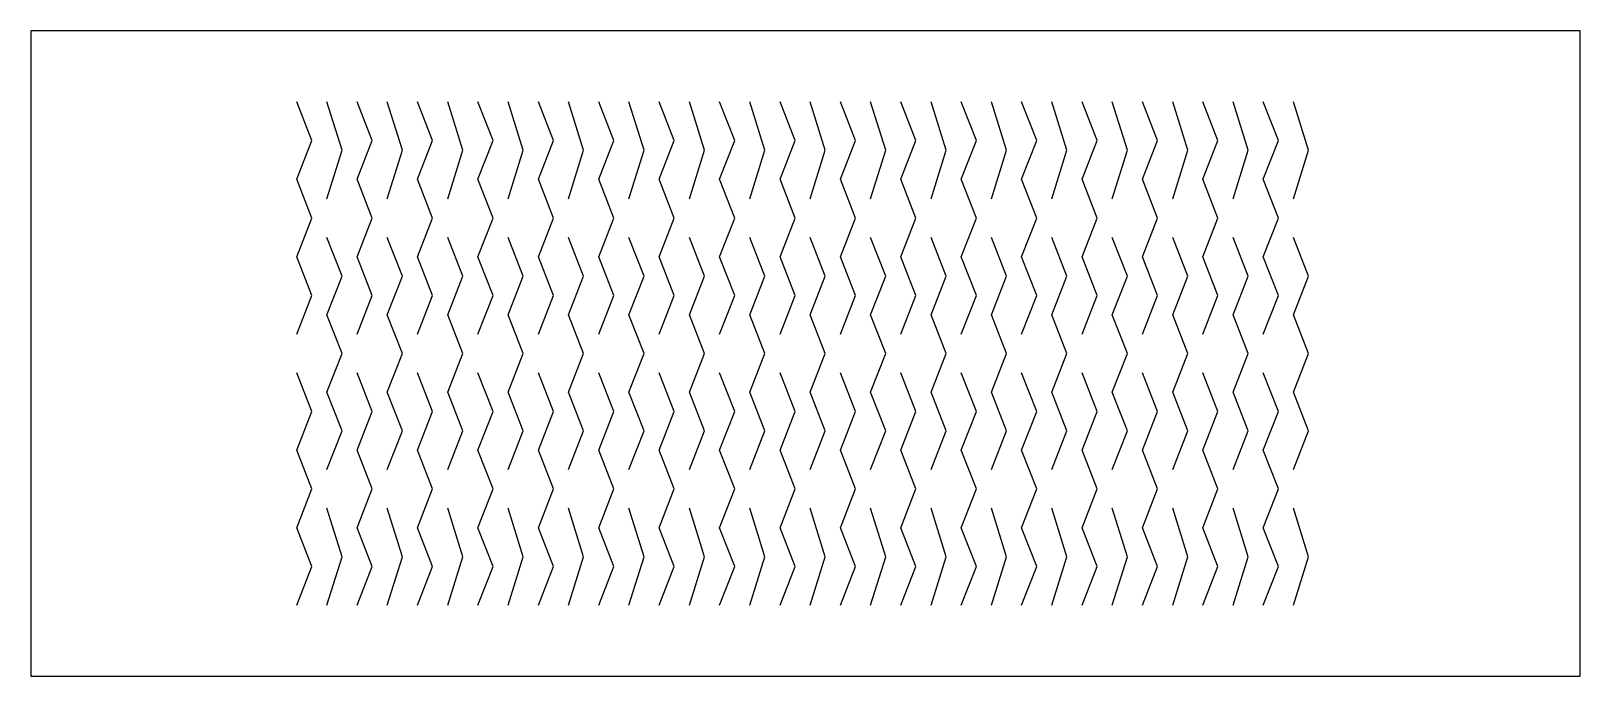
# Model space of a CAD drawing. Header units: millimetres. Extents: x 0 to 120, y 0 to 50.
import ezdxf

# ---------------------------------------------------------------- set-up
doc = ezdxf.new("R2010")
doc.units = ezdxf.units.MM
doc.layers.add('CUT', color=1, linetype='Continuous')

msp = doc.modelspace()

# ---------------------------------------------------------------- linework, layer by layer
at = {"layer": 'CUT'}
msp.add_lwpolyline([(120, 0), (120, 50), (0, 50), (0, 0), (120, 0)], close=True, dxfattribs=at)
for points in [[(20.585, 26.5), (21.755, 29.5), (20.585, 32.5), (21.755, 35.5), (20.585, 38.5), (21.755, 41.5), (20.585, 44.5)], [(22.925, 37), (24.095, 40.75), (22.925, 44.5)], [(25.265, 26.5), (26.435, 29.5), (25.265, 32.5), (26.435, 35.5), (25.265, 38.5), (26.435, 41.5), (25.265, 44.5)], [(27.605, 37), (28.775, 40.75), (27.605, 44.5)], [(29.945, 26.5), (31.115, 29.5), (29.945, 32.5), (31.115, 35.5), (29.945, 38.5), (31.115, 41.5), (29.945, 44.5)], [(32.285, 37), (33.455, 40.75), (32.285, 44.5)], [(34.625, 26.5), (35.795, 29.5), (34.625, 32.5), (35.795, 35.5), (34.625, 38.5), (35.795, 41.5), (34.625, 44.5)], [(36.965, 37), (38.135, 40.75), (36.965, 44.5)], [(39.305, 26.5), (40.475, 29.5), (39.305, 32.5), (40.475, 35.5), (39.305, 38.5), (40.475, 41.5), (39.305, 44.5)], [(41.645, 37), (42.815, 40.75), (41.645, 44.5)], [(43.985, 26.5), (45.155, 29.5), (43.985, 32.5), (45.155, 35.5), (43.985, 38.5), (45.155, 41.5), (43.985, 44.5)], [(46.325, 37), (47.495, 40.75), (46.325, 44.5)], [(48.665, 26.5), (49.835, 29.5), (48.665, 32.5), (49.835, 35.5), (48.665, 38.5), (49.835, 41.5), (48.665, 44.5)], [(51.005, 37), (52.175, 40.75), (51.005, 44.5)], [(53.345, 26.5), (54.515, 29.5), (53.345, 32.5), (54.515, 35.5), (53.345, 38.5), (54.515, 41.5), (53.345, 44.5)], [(55.685, 37), (56.855, 40.75), (55.685, 44.5)], [(58.025, 26.5), (59.195, 29.5), (58.025, 32.5), (59.195, 35.5), (58.025, 38.5), (59.195, 41.5), (58.025, 44.5)], [(60.365, 37), (61.535, 40.75), (60.365, 44.5)], [(62.705, 26.5), (63.875, 29.5), (62.705, 32.5), (63.875, 35.5), (62.705, 38.5), (63.875, 41.5), (62.705, 44.5)], [(65.045, 37), (66.215, 40.75), (65.045, 44.5)], [(67.385, 26.5), (68.555, 29.5), (67.385, 32.5), (68.555, 35.5), (67.385, 38.5), (68.555, 41.5), (67.385, 44.5)], [(69.725, 37), (70.895, 40.75), (69.725, 44.5)], [(72.065, 26.5), (73.235, 29.5), (72.065, 32.5), (73.235, 35.5), (72.065, 38.5), (73.235, 41.5), (72.065, 44.5)], [(74.405, 37), (75.575, 40.75), (74.405, 44.5)], [(76.745, 26.5), (77.915, 29.5), (76.745, 32.5), (77.915, 35.5), (76.745, 38.5), (77.915, 41.5), (76.745, 44.5)], [(79.085, 37), (80.255, 40.75), (79.085, 44.5)], [(81.425, 26.5), (82.595, 29.5), (81.425, 32.5), (82.595, 35.5), (81.425, 38.5), (82.595, 41.5), (81.425, 44.5)], [(83.765, 37), (84.935, 40.75), (83.765, 44.5)], [(86.105, 26.5), (87.275, 29.5), (86.105, 32.5), (87.275, 35.5), (86.105, 38.5), (87.275, 41.5), (86.105, 44.5)], [(88.445, 37), (89.615, 40.75), (88.445, 44.5)], [(90.785, 26.5), (91.955, 29.5), (90.785, 32.5), (91.955, 35.5), (90.785, 38.5), (91.955, 41.5), (90.785, 44.5)], [(93.125, 37), (94.295, 40.75), (93.125, 44.5)], [(95.465, 26.5), (96.635, 29.5), (95.465, 32.5), (96.635, 35.5), (95.465, 38.5), (96.635, 41.5), (95.465, 44.5)], [(97.805, 37), (98.975, 40.75), (97.805, 44.5)], [(22.925, 16), (24.095, 19), (22.925, 22), (24.095, 25), (22.925, 28), (24.095, 31), (22.925, 34)], [(27.605, 16), (28.775, 19), (27.605, 22), (28.775, 25), (27.605, 28), (28.775, 31), (27.605, 34)], [(32.285, 16), (33.455, 19), (32.285, 22), (33.455, 25), (32.285, 28), (33.455, 31), (32.285, 34)], [(36.965, 16), (38.135, 19), (36.965, 22), (38.135, 25), (36.965, 28), (38.135, 31), (36.965, 34)], [(41.645, 16), (42.815, 19), (41.645, 22), (42.815, 25), (41.645, 28), (42.815, 31), (41.645, 34)], [(46.325, 16), (47.495, 19), (46.325, 22), (47.495, 25), (46.325, 28), (47.495, 31), (46.325, 34)], [(51.005, 16), (52.175, 19), (51.005, 22), (52.175, 25), (51.005, 28), (52.175, 31), (51.005, 34)], [(55.685, 16), (56.855, 19), (55.685, 22), (56.855, 25), (55.685, 28), (56.855, 31), (55.685, 34)], [(60.365, 16), (61.535, 19), (60.365, 22), (61.535, 25), (60.365, 28), (61.535, 31), (60.365, 34)], [(65.045, 16), (66.215, 19), (65.045, 22), (66.215, 25), (65.045, 28), (66.215, 31), (65.045, 34)], [(69.725, 16), (70.895, 19), (69.725, 22), (70.895, 25), (69.725, 28), (70.895, 31), (69.725, 34)], [(74.405, 16), (75.575, 19), (74.405, 22), (75.575, 25), (74.405, 28), (75.575, 31), (74.405, 34)], [(79.085, 16), (80.255, 19), (79.085, 22), (80.255, 25), (79.085, 28), (80.255, 31), (79.085, 34)], [(83.765, 16), (84.935, 19), (83.765, 22), (84.935, 25), (83.765, 28), (84.935, 31), (83.765, 34)], [(88.445, 16), (89.615, 19), (88.445, 22), (89.615, 25), (88.445, 28), (89.615, 31), (88.445, 34)], [(93.125, 16), (94.295, 19), (93.125, 22), (94.295, 25), (93.125, 28), (94.295, 31), (93.125, 34)], [(97.805, 16), (98.975, 19), (97.805, 22), (98.975, 25), (97.805, 28), (98.975, 31), (97.805, 34)], [(20.585, 5.5), (21.755, 8.5), (20.585, 11.5), (21.755, 14.5), (20.585, 17.5), (21.755, 20.5), (20.585, 23.5)], [(25.265, 5.5), (26.435, 8.5), (25.265, 11.5), (26.435, 14.5), (25.265, 17.5), (26.435, 20.5), (25.265, 23.5)], [(29.945, 5.5), (31.115, 8.5), (29.945, 11.5), (31.115, 14.5), (29.945, 17.5), (31.115, 20.5), (29.945, 23.5)], [(34.625, 5.5), (35.795, 8.5), (34.625, 11.5), (35.795, 14.5), (34.625, 17.5), (35.795, 20.5), (34.625, 23.5)], [(39.305, 5.5), (40.475, 8.5), (39.305, 11.5), (40.475, 14.5), (39.305, 17.5), (40.475, 20.5), (39.305, 23.5)], [(43.985, 5.5), (45.155, 8.5), (43.985, 11.5), (45.155, 14.5), (43.985, 17.5), (45.155, 20.5), (43.985, 23.5)], [(48.665, 5.5), (49.835, 8.5), (48.665, 11.5), (49.835, 14.5), (48.665, 17.5), (49.835, 20.5), (48.665, 23.5)], [(53.345, 5.5), (54.515, 8.5), (53.345, 11.5), (54.515, 14.5), (53.345, 17.5), (54.515, 20.5), (53.345, 23.5)], [(58.025, 5.5), (59.195, 8.5), (58.025, 11.5), (59.195, 14.5), (58.025, 17.5), (59.195, 20.5), (58.025, 23.5)], [(62.705, 5.5), (63.875, 8.5), (62.705, 11.5), (63.875, 14.5), (62.705, 17.5), (63.875, 20.5), (62.705, 23.5)], [(67.385, 5.5), (68.555, 8.5), (67.385, 11.5), (68.555, 14.5), (67.385, 17.5), (68.555, 20.5), (67.385, 23.5)], [(72.065, 5.5), (73.235, 8.5), (72.065, 11.5), (73.235, 14.5), (72.065, 17.5), (73.235, 20.5), (72.065, 23.5)], [(76.745, 5.5), (77.915, 8.5), (76.745, 11.5), (77.915, 14.5), (76.745, 17.5), (77.915, 20.5), (76.745, 23.5)], [(81.425, 5.5), (82.595, 8.5), (81.425, 11.5), (82.595, 14.5), (81.425, 17.5), (82.595, 20.5), (81.425, 23.5)], [(86.105, 5.5), (87.275, 8.5), (86.105, 11.5), (87.275, 14.5), (86.105, 17.5), (87.275, 20.5), (86.105, 23.5)], [(90.785, 5.5), (91.955, 8.5), (90.785, 11.5), (91.955, 14.5), (90.785, 17.5), (91.955, 20.5), (90.785, 23.5)], [(95.465, 5.5), (96.635, 8.5), (95.465, 11.5), (96.635, 14.5), (95.465, 17.5), (96.635, 20.5), (95.465, 23.5)], [(22.925, 5.5), (24.095, 9.25), (22.925, 13)], [(27.605, 5.5), (28.775, 9.25), (27.605, 13)], [(32.285, 5.5), (33.455, 9.25), (32.285, 13)], [(36.965, 5.5), (38.135, 9.25), (36.965, 13)], [(41.645, 5.5), (42.815, 9.25), (41.645, 13)], [(46.325, 5.5), (47.495, 9.25), (46.325, 13)], [(51.005, 5.5), (52.175, 9.25), (51.005, 13)], [(55.685, 5.5), (56.855, 9.25), (55.685, 13)], [(60.365, 5.5), (61.535, 9.25), (60.365, 13)], [(65.045, 5.5), (66.215, 9.25), (65.045, 13)], [(69.725, 5.5), (70.895, 9.25), (69.725, 13)], [(74.405, 5.5), (75.575, 9.25), (74.405, 13)], [(79.085, 5.5), (80.255, 9.25), (79.085, 13)], [(83.765, 5.5), (84.935, 9.25), (83.765, 13)], [(88.445, 5.5), (89.615, 9.25), (88.445, 13)], [(93.125, 5.5), (94.295, 9.25), (93.125, 13)], [(97.805, 5.5), (98.975, 9.25), (97.805, 13)]]:
    msp.add_lwpolyline(points, dxfattribs=at)

doc.saveas('drawing.dxf')
